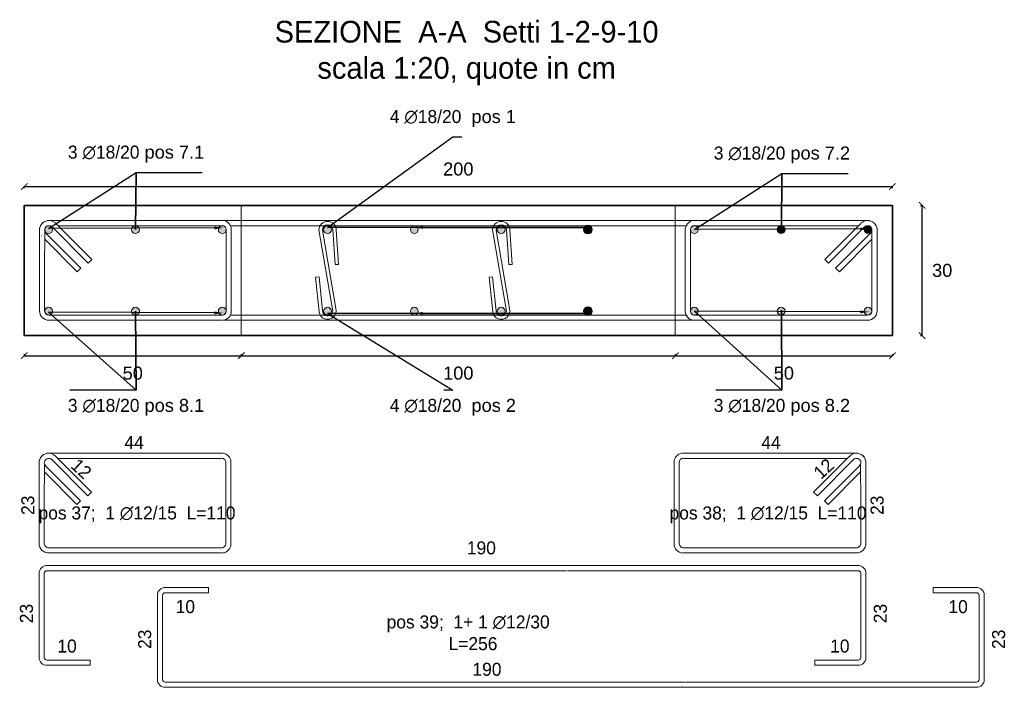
# Model space of a CAD drawing. Header units: millimetres. Extents: x 1415 to 3549, y 2194 to 4677.
# Drawn here: x 1699.213 to 1701.484, y 2313.59 to 2315.129 of the extents above; entities that cross this region are included whole.
import ezdxf
from ezdxf import colors
from ezdxf.entities.mleader import LeaderData, LeaderLine
from ezdxf.math import Vec2, Vec3

# ---------------------------------------------------------------- set-up
doc = ezdxf.new("R2010")
doc.units = ezdxf.units.MM
doc.linetypes.add('ACAD_ISO02W100', pattern=[15, 12, -3])
doc.layers.get('0').update_dxf_attribs({"plot": 0})
for name, color, linetype, lineweight in [('Layer3', 7, 'Continuous', 15), ('Layer4', 7, 'Continuous', 15), ('quote', 252, 'Continuous', 5), ('Setti', 5, 'Continuous', 30), ('staffe', 10, 'Continuous', 9)]:
    doc.layers.add(name, color=color, linetype=linetype, lineweight=lineweight)
doc.styles.add('per i setti', font='ARIALN.TTF')
doc.styles.get("Standard").update_dxf_attribs({"font": 'arial.ttf'})
doc.dimstyles.new('quote c.a 1 sezione setti', dxfattribs={"dimtxt": 0.03, "dimasz": 0.015, "dimexe": 0.0005, "dimexo": 0.0015, "dimgap": 0.025, "dimtad": 2, "dimtih": 1, "dimtoh": 1, "dimdec": 0, "dimlfac": 100, "dimzin": 0, "dimdsep": 46, "dimtxsty": 'Standard', "dimblk": 'ARCHTICK', "dimcen": 0, "dimclre": 252, "dimadec": 0, "dimazin": 2, "dimtfac": 1, "dimtdec": 0, "dimtofl": 0, "dimtmove": 0, "dimatfit": 3, "dimfxl": 0.0035, "dimfxlon": 1, "dimtolj": 1, "dimtzin": 0, "dimarcsym": 0})

# ---------------------------------------------------------------- blocks, each defined once
blk = doc.blocks.new('*U428')
at = {"layer": 'Layer3'}
blk.add_circle((0, 0), 0.009, dxfattribs=at)
blk = doc.blocks.new('*U407')
at = {"layer": 'Layer4', "color": 0, "linetype": 'ByBlock', "lineweight": -2, "transparency": 16777216}
for p in [(0, 0), (0.2, 0), (0.4, 0), (0, -0.188), (0.2, -0.188), (0.4, -0.188)]:
    blk.add_blockref('*U428', p, dxfattribs=at)
blk = doc.blocks.new('_ArchTick')
at = {"color": 0, "linetype": 'ByBlock', "const_width": 0.15}
blk.add_lwpolyline([(-0.5, -0.5), (0.5, 0.5)], dxfattribs=at)
blk = doc.blocks.new('*D433')
at = {"layer": 'Defpoints', "color": 0, "transparency": 16777216}
for p in [(1701.2238, 2314.7014), (1701.2922, 2314.7014), (1701.2238, 2314.4014)]:
    blk.add_point(p, dxfattribs=at)
at = {"layer": 'quote', "color": 252, "lineweight": -2, "transparency": 16777216}
for p, q in [((1701.2887, 2314.7014), (1701.2927, 2314.7014)), ((1701.2887, 2314.4014), (1701.2927, 2314.4014))]:
    blk.add_line(p, q, dxfattribs=at)
at = {"layer": 'quote', "color": 0, "linetype": 'Continuous', "lineweight": -2, "transparency": 16777216}
blk.add_line((1701.2922, 2314.4014), (1701.2922, 2314.7014), dxfattribs=at)
at = {"layer": 'quote', "color": 0, "lineweight": -2, "transparency": 16777216, "xscale": 0.015, "yscale": 0.015, "zscale": 0.015}
for p, rotation in [((1701.2922, 2314.7014), 90), ((1701.2922, 2314.4014), 270)]:
    blk.add_blockref('_ArchTick', p, dxfattribs=dict(at, rotation=rotation))
at = {"layer": 'quote', "color": 0, "transparency": 16777216, "insert": (1701.3386, 2314.5514), "char_height": 0.03, "attachment_point": 5}
blk.add_mtext('\\A1;30', dxfattribs=at)
blk = doc.blocks.new('*D434')
at = {"layer": 'Defpoints', "color": 0, "transparency": 16777216}
for p in [(1701.2238, 2314.7446), (1699.2238, 2314.7014), (1701.2238, 2314.7014)]:
    blk.add_point(p, dxfattribs=at)
at = {"layer": 'quote', "color": 252, "lineweight": -2, "transparency": 16777216}
for p, q in [((1699.2238, 2314.7411), (1699.2238, 2314.7451)), ((1701.2238, 2314.7411), (1701.2238, 2314.7451))]:
    blk.add_line(p, q, dxfattribs=at)
at = {"layer": 'quote', "color": 0, "linetype": 'Continuous', "lineweight": -2, "transparency": 16777216}
blk.add_line((1699.2238, 2314.7446), (1701.2238, 2314.7446), dxfattribs=at)
at = {"layer": 'quote', "color": 0, "lineweight": -2, "transparency": 16777216, "xscale": 0.015, "yscale": 0.015, "zscale": 0.015, "rotation": 180}
blk.add_blockref('_ArchTick', (1699.2238, 2314.7446), dxfattribs=at)
at = {"layer": 'quote', "color": 0, "lineweight": -2, "transparency": 16777216, "xscale": 0.015, "yscale": 0.015, "zscale": 0.015}
blk.add_blockref('_ArchTick', (1701.2238, 2314.7446), dxfattribs=at)
at = {"layer": 'quote', "color": 0, "transparency": 16777216, "insert": (1700.2238, 2314.7849), "char_height": 0.03, "attachment_point": 5}
blk.add_mtext('\\A1;200', dxfattribs=at)
blk = doc.blocks.new('*D435')
at = {"layer": 'Defpoints', "color": 0, "transparency": 16777216}
for p in [(1699.2238, 2314.4014), (1699.7238, 2314.4014), (1699.7238, 2314.3548)]:
    blk.add_point(p, dxfattribs=at)
at = {"layer": 'quote', "color": 252, "lineweight": -2, "transparency": 16777216}
for p, q in [((1699.2238, 2314.3583), (1699.2238, 2314.3543)), ((1699.7238, 2314.3583), (1699.7238, 2314.3543))]:
    blk.add_line(p, q, dxfattribs=at)
at = {"layer": 'quote', "color": 0, "linetype": 'Continuous', "lineweight": -2, "transparency": 16777216}
blk.add_line((1699.2238, 2314.3548), (1699.7238, 2314.3548), dxfattribs=at)
at = {"layer": 'quote', "color": 0, "lineweight": -2, "transparency": 16777216, "xscale": 0.015, "yscale": 0.015, "zscale": 0.015, "rotation": 180}
blk.add_blockref('_ArchTick', (1699.2238, 2314.3548), dxfattribs=at)
at = {"layer": 'quote', "color": 0, "lineweight": -2, "transparency": 16777216, "xscale": 0.015, "yscale": 0.015, "zscale": 0.015}
blk.add_blockref('_ArchTick', (1699.7238, 2314.3548), dxfattribs=at)
at = {"layer": 'quote', "color": 0, "transparency": 16777216, "insert": (1699.4738, 2314.3145), "char_height": 0.03, "attachment_point": 5}
blk.add_mtext('\\A1;50', dxfattribs=at)
blk = doc.blocks.new('*D436')
at = {"layer": 'Defpoints', "color": 0, "transparency": 16777216}
for p in [(1699.7238, 2314.4014), (1700.7238, 2314.4014), (1700.7238, 2314.3548)]:
    blk.add_point(p, dxfattribs=at)
at = {"layer": 'quote', "color": 252, "lineweight": -2, "transparency": 16777216}
for p, q in [((1699.7238, 2314.3583), (1699.7238, 2314.3543)), ((1700.7238, 2314.3583), (1700.7238, 2314.3543))]:
    blk.add_line(p, q, dxfattribs=at)
at = {"layer": 'quote', "color": 0, "linetype": 'Continuous', "lineweight": -2, "transparency": 16777216}
blk.add_line((1699.7238, 2314.3548), (1700.7238, 2314.3548), dxfattribs=at)
at = {"layer": 'quote', "color": 0, "lineweight": -2, "transparency": 16777216, "xscale": 0.015, "yscale": 0.015, "zscale": 0.015, "rotation": 180}
blk.add_blockref('_ArchTick', (1699.7238, 2314.3548), dxfattribs=at)
at = {"layer": 'quote', "color": 0, "lineweight": -2, "transparency": 16777216, "xscale": 0.015, "yscale": 0.015, "zscale": 0.015}
blk.add_blockref('_ArchTick', (1700.7238, 2314.3548), dxfattribs=at)
at = {"layer": 'quote', "color": 0, "transparency": 16777216, "insert": (1700.2238, 2314.3145), "char_height": 0.03, "attachment_point": 5}
blk.add_mtext('\\A1;100', dxfattribs=at)
blk = doc.blocks.new('*U429')
at = {"layer": 'Layer3'}
blk.add_circle((0, 0), 0.009, dxfattribs=at)
blk = doc.blocks.new('*U427')
at = {"layer": 'Layer4', "color": 0, "linetype": 'ByBlock', "lineweight": -2, "transparency": 16777216}
for p in [(0, 0), (0.2, 0), (0.4, 0), (0, -0.188), (0.2, -0.188), (0.4, -0.188)]:
    blk.add_blockref('*U429', p, dxfattribs=at)
blk = doc.blocks.new('*U442')
at = {"layer": 'Layer3'}
blk.add_circle((0, 0), 0.009, dxfattribs=at)
blk = doc.blocks.new('*U440')
at = {"layer": 'Layer3'}
blk.add_circle((0, 0), 0.01, dxfattribs=at)
blk = doc.blocks.new('*U441')
at = {"layer": 'Layer4', "color": 0, "linetype": 'ByBlock', "lineweight": -2, "transparency": 16777216}
for name, p in [('*U442', (0, 0)), ('*U442', (0.2, 0)), ('*U442', (0.4, 0)), ('*U440', (0.6, 0)), ('*U442', (0, -0.188)), ('*U442', (0.2, -0.188)), ('*U442', (0.4, -0.188)), ('*U440', (0.6, -0.188))]:
    blk.add_blockref(name, p, dxfattribs=at)
blk = doc.blocks.new('*D443')
at = {"layer": 'Defpoints', "color": 0, "transparency": 16777216}
for p in [(1700.7238, 2314.4014), (1701.2238, 2314.4014), (1701.2238, 2314.3548)]:
    blk.add_point(p, dxfattribs=at)
at = {"layer": 'quote', "color": 252, "lineweight": -2, "transparency": 16777216}
for p, q in [((1700.7238, 2314.3583), (1700.7238, 2314.3543)), ((1701.2238, 2314.3583), (1701.2238, 2314.3543))]:
    blk.add_line(p, q, dxfattribs=at)
at = {"layer": 'quote', "color": 0, "linetype": 'Continuous', "lineweight": -2, "transparency": 16777216}
blk.add_line((1700.7238, 2314.3548), (1701.2238, 2314.3548), dxfattribs=at)
at = {"layer": 'quote', "color": 0, "lineweight": -2, "transparency": 16777216, "xscale": 0.015, "yscale": 0.015, "zscale": 0.015, "rotation": 180}
blk.add_blockref('_ArchTick', (1700.7238, 2314.3548), dxfattribs=at)
at = {"layer": 'quote', "color": 0, "lineweight": -2, "transparency": 16777216, "xscale": 0.015, "yscale": 0.015, "zscale": 0.015}
blk.add_blockref('_ArchTick', (1701.2238, 2314.3548), dxfattribs=at)
at = {"layer": 'quote', "color": 0, "transparency": 16777216, "insert": (1700.9738, 2314.3145), "char_height": 0.03, "attachment_point": 5}
blk.add_mtext('\\A1;50', dxfattribs=at)

msp = doc.modelspace()

# ---------------------------------------------------------------- hatches: boundary and pattern name
at = {"layer": 'Layer3', "transparency": 33554687}
h = msp.add_hatch(color=256, dxfattribs=at)
h.dxf.hatch_style = 1
h.paths.add_polyline_path([(1699.2807, 2314.6545, 0.329286), (1699.2712, 2314.6473, 0.050188), (1699.271, 2314.6455, 1), (1699.289, 2314.6455, 0.392203)])
h.paths.add_polyline_path([(1699.489, 2314.6455, 1), (1699.471, 2314.6455, 1)])
h.paths.add_polyline_path([(1699.671, 2314.6455, 0.902462), (1699.6888, 2314.6437), (1699.6888, 2314.6464, 0.446921), (1699.6779, 2314.6544, 0.35213)])
h.paths.add_polyline_path([(1699.289, 2314.4575, 1), (1699.271, 2314.4575, 0.057401), (1699.2712, 2314.4554, 0.29984), (1699.2798, 2314.4485, 0.420826)])
h.paths.add_polyline_path([(1699.471, 2314.4575, 1), (1699.489, 2314.4575, 1)])
h.paths.add_polyline_path([(1699.6888, 2314.4564), (1699.6888, 2314.4593, 0.902462), (1699.671, 2314.4575, 0.66181), (1699.6862, 2314.451, 0.17365)])
h = msp.add_hatch(color=256, dxfattribs=at)
h.dxf.hatch_style = 1
h.paths.add_polyline_path([(1699.9233, 2314.6544, 0.329286), (1699.9138, 2314.6472, 0.050188), (1699.9136, 2314.6454, 1), (1699.9316, 2314.6454, 0.392203)])
h.paths.add_polyline_path([(1700.1316, 2314.6454, 1), (1700.1136, 2314.6454, 1)])
h.paths.add_polyline_path([(1700.3136, 2314.6454, 0.902462), (1700.3314, 2314.6436), (1700.3314, 2314.6464, 0.446921), (1700.3205, 2314.6544, 0.35213)])
h.paths.add_polyline_path([(1699.9316, 2314.4574, 1), (1699.9136, 2314.4574, 0.057401), (1699.9139, 2314.4554, 0.29984), (1699.9224, 2314.4484, 0.420826)])
h.paths.add_polyline_path([(1700.1136, 2314.4574, 1), (1700.1316, 2314.4574, 1)])
h.paths.add_polyline_path([(1700.3314, 2314.4564), (1700.3314, 2314.4593, 0.902462), (1700.3136, 2314.4574, 0.66181), (1700.3289, 2314.451, 0.17365)])
h = msp.add_hatch(color=256, dxfattribs=at)
h.dxf.hatch_style = 1
h.paths.add_polyline_path([(1700.7766, 2314.6455, 0.605878), (1700.7625, 2314.6529, 0.21262), (1700.7588, 2314.6464), (1700.7588, 2314.6437, 0.902462)])
h.paths.add_polyline_path([(1700.9688, 2314.6544, 0.007502), (1700.9685, 2314.6544), (1700.9667, 2314.6544, 0.384527), (1700.9586, 2314.6455, 0.453551), (1700.9688, 2314.6366)])
h = msp.add_hatch(color=256, dxfattribs=at)
h.dxf.hatch_style = 1
h.paths.add_polyline_path([(1701.1766, 2314.6455, 0.050188), (1701.1764, 2314.6473, 0.329286), (1701.1669, 2314.6545, 0.392203), (1701.1586, 2314.6455, 1)])
h = msp.add_hatch(color=256, dxfattribs=at)
h.dxf.hatch_style = 1
h.paths.add_polyline_path([(1700.7586, 2314.4575, -1), (1700.7766, 2314.4575, -0.414214), (1700.7676, 2314.4485), (1700.9676, 2314.4485, -0.414179), (1700.9586, 2314.4575, -1), (1700.9766, 2314.4575, -0.414214), (1700.9676, 2314.4485), (1700.7668, 2314.4484, -0.359191), (1700.7588, 2314.4564, -0.02958)])
h = msp.add_hatch(color=256, dxfattribs=at)
h.dxf.hatch_style = 1
h.paths.add_polyline_path([(1700.9766, 2314.4575, 1), (1700.9586, 2314.4575, 1)])
h.paths.add_polyline_path([(1701.1764, 2314.4554, 0.057401), (1701.1766, 2314.4575, 1), (1701.1586, 2314.4575, 0.420826), (1701.1678, 2314.4485, 0.29984)])
at = {"layer": 'Layer4', "transparency": 33554687}
h = msp.add_hatch(color=0, dxfattribs=at)
h.dxf.hatch_style = 1
h.paths.add_polyline_path([(1700.5326, 2314.6454, 0.287469), (1700.527, 2314.6544), (1700.5183, 2314.6544, 0.287469), (1700.5126, 2314.6454, 1)])
h = msp.add_hatch(color=0, dxfattribs=at)
h.dxf.hatch_style = 1
h.paths.add_polyline_path([(1700.9685, 2314.6544), (1700.9667, 2314.6544, 0.384527), (1700.9586, 2314.6455, 1), (1700.9766, 2314.6455, 0.384527)])
h = msp.add_hatch(color=0, dxfattribs=at)
h.dxf.hatch_style = 1
h.paths.add_polyline_path([(1700.5183, 2314.4484), (1700.527, 2314.4484, 0.287515), (1700.5326, 2314.4574, 1), (1700.5126, 2314.4574, 0.287515)])

# ---------------------------------------------------------------- linework, layer by layer
at = {"layer": 'Layer3'}
msp.add_lwpolyline([(1700.7238, 2314.7014), (1700.7238, 2314.7014), (1700.7238, 2314.4014)], dxfattribs=at)
at = {"layer": 'Layer4', "linetype": 'ACAD_ISO02W100', "ltscale": 0.2}
for points in [[(1699.7238, 2314.4014), (1699.7238, 2314.4014), (1699.7238, 2314.7014)], [(1700.7238, 2314.4014), (1700.7238, 2314.4014), (1700.7238, 2314.7014)]]:
    msp.add_lwpolyline(points, dxfattribs=at)
at = {"layer": 'Setti'}
for points in [[(1700.7238, 2314.7014), (1700.4738, 2314.7014), (1699.2238, 2314.7014), (1699.2238, 2314.5514), (1699.2238, 2314.4014), (1700.4738, 2314.4014), (1700.7238, 2314.4014)], [(1700.7238, 2314.4014), (1701.2238, 2314.4014), (1701.2238, 2314.5514), (1701.2238, 2314.7014), (1700.7238, 2314.7014)], [(1700.9345, 2314.7014), (1700.7826, 2314.7014)]]:
    msp.add_lwpolyline(points, dxfattribs=at)
at = {"layer": 'staffe'}
for p, q in [((1699.6818, 2314.6664), (1699.2819, 2314.6664)), ((1700.0809, 2314.6664), (1699.2819, 2314.6664)), ((1700.7658, 2314.6664), (1701.1657, 2314.6664)), ((1699.2588, 2314.6457), (1699.2588, 2314.5514)), ((1699.2588, 2314.6444), (1699.2588, 2314.5514)), ((1699.2711, 2314.6417), (1699.2708, 2314.5514)), ((1699.6779, 2314.6544), (1699.3017, 2314.6544)), ((1699.6888, 2314.6464), (1699.6888, 2314.5514)), ((1699.7008, 2314.6464), (1699.7008, 2314.5514)), ((1700.7468, 2314.6464), (1700.7468, 2314.5514)), ((1700.7588, 2314.6464), (1700.7588, 2314.5514)), ((1700.7698, 2314.6544), (1701.1459, 2314.6544)), ((1701.1765, 2314.6417), (1701.1768, 2314.5514)), ((1701.1888, 2314.6457), (1701.1888, 2314.5514)), ((1701.1888, 2314.6444), (1701.1888, 2314.5514)), ((1699.2588, 2314.5514), (1699.2588, 2314.4584)), ((1699.2708, 2314.5514), (1699.2708, 2314.4578)), ((1699.6888, 2314.5514), (1699.6888, 2314.4564)), ((1699.7008, 2314.5514), (1699.7008, 2314.4564)), ((1700.7468, 2314.5514), (1700.7468, 2314.4564)), ((1700.7588, 2314.5514), (1700.7588, 2314.4564)), ((1701.1768, 2314.5514), (1701.1768, 2314.4578)), ((1701.1888, 2314.5514), (1701.1888, 2314.4584)), ((1699.2808, 2314.4484), (1699.6808, 2314.4484)), ((1699.2808, 2314.4364), (1699.6808, 2314.4365)), ((1701.1668, 2314.4484), (1700.7668, 2314.4484)), ((1701.1668, 2314.4364), (1700.7668, 2314.4365)), ((1699.681, 2314.1301), (1699.2811, 2314.1301)), ((1700.74, 2314.1301), (1701.14, 2314.1301)), ((1699.258, 2314.1094), (1699.258, 2314.0151)), ((1699.258, 2314.1081), (1699.258, 2314.0151)), ((1699.2703, 2314.1054), (1699.27, 2314.0151)), ((1699.677, 2314.1181), (1699.3009, 2314.1181)), ((1699.688, 2314.1101), (1699.688, 2314.0151)), ((1699.7, 2314.1101), (1699.7, 2314.0151)), ((1700.721, 2314.1101), (1700.721, 2314.0151)), ((1700.733, 2314.1101), (1700.733, 2314.0151)), ((1700.744, 2314.1181), (1701.1202, 2314.1181)), ((1701.1507, 2314.1054), (1701.151, 2314.0151)), ((1701.163, 2314.1094), (1701.163, 2314.0151)), ((1701.163, 2314.1081), (1701.163, 2314.0151)), ((1699.258, 2314.0151), (1699.258, 2313.9221)), ((1699.27, 2314.0151), (1699.27, 2313.9215)), ((1699.688, 2314.0151), (1699.688, 2313.9201)), ((1699.7, 2314.0151), (1699.7, 2313.9201)), ((1700.721, 2314.0151), (1700.721, 2313.9201)), ((1700.733, 2314.0151), (1700.733, 2313.9201)), ((1701.151, 2314.0151), (1701.151, 2313.9215)), ((1701.163, 2314.0151), (1701.163, 2313.9221)), ((1699.28, 2313.9121), (1699.68, 2313.9121)), ((1699.28, 2313.9001), (1699.68, 2313.9002)), ((1701.1411, 2313.9121), (1700.7411, 2313.9121)), ((1701.1411, 2313.9001), (1700.7411, 2313.9002)), ((1700.473, 2313.8712), (1700.474, 2313.8712)), ((1700.474, 2313.8712), (1700.4751, 2313.8712)), ((1701.1652, 2313.8532), (1701.1652, 2313.8532)), ((1701.4377, 2313.6085), (1701.4377, 2313.6085)), ((1700.7455, 2313.5905), (1700.7466, 2313.5905)), ((1700.7466, 2313.5905), (1700.7476, 2313.5905))]:
    msp.add_line(p, q, dxfattribs=at)
for points in [[(1699.6818, 2314.6664), (1700.7238, 2314.6664)], [(1700.7238, 2314.6664), (1700.7658, 2314.6664)], [(1699.2879, 2314.6515), (1699.3709, 2314.5681), (1699.3794, 2314.5766)], [(1699.2979, 2314.6582), (1699.3793, 2314.5766)], [(1699.6984, 2314.6544), (1700.7238, 2314.6544)], [(1700.7238, 2314.6544), (1700.7514, 2314.6544)], [(1701.0615, 2314.6544), (1701.0961, 2314.6544)], [(1701.1497, 2314.6582), (1701.0683, 2314.5766)], [(1701.1597, 2314.6515), (1701.0768, 2314.5681), (1701.0683, 2314.5766)], [(1699.263, 2314.6315), (1699.2633, 2314.6312)], [(1699.2711, 2314.6233), (1699.3459, 2314.5481), (1699.3544, 2314.5566)], [(1699.273, 2314.6382), (1699.3544, 2314.5566)], [(1701.1746, 2314.6382), (1701.0932, 2314.5566)], [(1701.1765, 2314.6233), (1701.1017, 2314.5481), (1701.0932, 2314.5566)], [(1699.6818, 2314.4364), (1700.7238, 2314.4364)], [(1699.6989, 2314.4484), (1700.7238, 2314.4484)], [(1700.7238, 2314.4484), (1700.7514, 2314.4484)], [(1700.7238, 2314.4364), (1700.7658, 2314.4364)], [(1701.0618, 2314.4484), (1701.096, 2314.4484)], [(1699.2971, 2314.1219), (1699.3785, 2314.0403)], [(1701.1239, 2314.1219), (1701.0425, 2314.0403)], [(1699.2722, 2314.1019), (1699.3536, 2314.0203)], [(1699.2871, 2314.1152), (1699.37, 2314.0318), (1699.3785, 2314.0403)], [(1701.134, 2314.1152), (1701.051, 2314.0318), (1701.0425, 2314.0403)], [(1701.1489, 2314.1019), (1701.0674, 2314.0203)], [(1699.2702, 2314.087), (1699.3451, 2314.0118), (1699.3536, 2314.0202)], [(1701.1508, 2314.087), (1701.0759, 2314.0118), (1701.0674, 2314.0202)], [(1700.4751, 2313.8712), (1700.9066, 2313.8712)], [(1700.4751, 2313.8592), (1700.9066, 2313.8592)], [(1700.7476, 2313.6025), (1701.1792, 2313.6025)], [(1700.7476, 2313.5905), (1701.1792, 2313.5905)]]:
    msp.add_lwpolyline(points, dxfattribs=at)
for points in [[(1699.9418, 2314.4639, -1.077253), (1699.903, 2314.456), (1699.8949, 2314.5356), (1699.9029, 2314.5364), (1699.9108, 2314.4584, 1.13956), (1699.9341, 2314.4618), (1699.9027, 2314.6446, -0.995345), (1699.9426, 2314.6446), (1699.948, 2314.5653), (1699.94, 2314.5647), (1699.9346, 2314.6446, 0.995345), (1699.9107, 2314.6445), (1699.9418, 2314.4638)], [(1700.3418, 2314.4639, -1.077253), (1700.303, 2314.456), (1700.2949, 2314.5356), (1700.3029, 2314.5364), (1700.3108, 2314.4584, 1.13956), (1700.3341, 2314.4618), (1700.3027, 2314.6446, -0.995345), (1700.3426, 2314.6446), (1700.348, 2314.5653), (1700.34, 2314.5647), (1700.3346, 2314.6446, 0.995345), (1700.3107, 2314.6445), (1700.3418, 2314.4638)], [(1699.2762, 2313.8712, 0.417583), (1699.258, 2313.8532), (1699.258, 2313.8532, -0.417537), (1699.2762, 2313.8712), (1700.473, 2313.8712)], [(1700.892, 2313.8712), (1701.1448, 2313.8712, -0.417583), (1701.163, 2313.8532), (1701.163, 2313.7562), (1701.163, 2313.6592, -0.417583), (1701.1448, 2313.6412), (1701.045, 2313.6412), (1701.045, 2313.6532)], [(1699.258, 2313.8532), (1699.258, 2313.7562), (1699.258, 2313.6592, 0.417583), (1699.2762, 2313.6412), (1699.376, 2313.6412), (1699.376, 2313.6532)], [(1699.27, 2313.8532, -0.419966), (1699.2761, 2313.8592), (1700.473, 2313.8592)], [(1699.27, 2313.8532), (1699.27, 2313.7562), (1699.27, 2313.6592, 0.420055), (1699.2761, 2313.6532), (1699.376, 2313.6532)], [(1700.892, 2313.8592), (1701.1449, 2313.8592, -0.420055), (1701.1511, 2313.8532), (1701.1511, 2313.7562), (1701.1511, 2313.6592, -0.420055), (1701.1449, 2313.6532), (1701.045, 2313.6532)], [(1699.5305, 2313.6085), (1699.5305, 2313.7055), (1699.5305, 2313.8025, -0.417583), (1699.5487, 2313.8205), (1699.6485, 2313.8205), (1699.6485, 2313.8085)], [(1699.5425, 2313.6085), (1699.5425, 2313.7055), (1699.5425, 2313.8025, -0.420055), (1699.5487, 2313.8085), (1699.6485, 2313.8085)], [(1701.1646, 2313.5905), (1701.4174, 2313.5905, 0.417583), (1701.4356, 2313.6085), (1701.4356, 2313.7055), (1701.4356, 2313.8025, 0.417583), (1701.4174, 2313.8205), (1701.3176, 2313.8205), (1701.3176, 2313.8085)], [(1701.1646, 2313.6025), (1701.4175, 2313.6025, 0.420055), (1701.4236, 2313.6085), (1701.4236, 2313.7055), (1701.4236, 2313.8025, 0.420055), (1701.4175, 2313.8085), (1701.3176, 2313.8085)], [(1699.5487, 2313.5905, -0.417583), (1699.5305, 2313.6085), (1699.5305, 2313.6085, 0.417537), (1699.5487, 2313.5905), (1700.7455, 2313.5905)], [(1699.5425, 2313.6085, 0.419966), (1699.5487, 2313.6025), (1700.7455, 2313.6025)]]:
    msp.add_lwpolyline(points, format="xyb", dxfattribs=at)
for centre, radius, start, end in [((1699.2809, 2314.6443), 0.0221, 87.462, 176.4146), ((1699.2808, 2314.6444), 0.022, 38.8149, 180), ((1699.6798, 2314.6456), 0.0211, 2.3542, 82.0596), ((1700.7679, 2314.6456), 0.0211, 97.9404, 177.6458), ((1701.1668, 2314.6444), 0.022, 0, 141.1851), ((1701.1667, 2314.6443), 0.0221, 3.5854, 92.538), ((1699.2808, 2314.6444), 0.01, 44.7158, 232.1403), ((1699.6798, 2314.6455), 0.0091, 5.6936, 102.0171), ((1700.7679, 2314.6455), 0.0091, 77.9829, 174.3064), ((1701.1668, 2314.6444), 0.01, 307.8597, 135.2842), ((1699.2808, 2314.4585), 0.01, 174.74, 270), ((1701.1668, 2314.4585), 0.01, 270, 5.26), ((1699.2809, 2314.4585), 0.022, 180.1278, 269.8195), ((1699.68, 2314.4573), 0.0089, 275.412, 354.4433), ((1699.68, 2314.4573), 0.0209, 275.3655, 357.7559), ((1700.7676, 2314.4573), 0.0209, 182.2441, 264.6345), ((1700.7677, 2314.4573), 0.0089, 185.5567, 264.588), ((1701.1668, 2314.4585), 0.022, 270.1805, 359.8722), ((1699.2801, 2314.108), 0.0221, 87.462, 176.4146), ((1699.28, 2314.1081), 0.022, 38.8149, 180), ((1699.6789, 2314.1093), 0.0211, 2.3542, 82.0596), ((1700.7421, 2314.1093), 0.0211, 97.9404, 177.6458), ((1701.1411, 2314.1081), 0.022, 0, 141.1851), ((1701.1409, 2314.108), 0.0221, 3.5854, 92.538), ((1699.28, 2314.1081), 0.01, 44.7158, 232.1403), ((1699.6789, 2314.1092), 0.0091, 5.6936, 102.0171), ((1700.7421, 2314.1092), 0.0091, 77.9829, 174.3064), ((1701.1411, 2314.1081), 0.01, 307.8597, 135.2842), ((1699.28, 2313.9222), 0.022, 180.1278, 269.8195), ((1699.28, 2313.9221), 0.01, 174.74, 270), ((1699.6791, 2313.921), 0.0089, 275.412, 354.4433), ((1699.6791, 2313.9209), 0.0209, 275.3655, 357.7559), ((1700.7419, 2313.9209), 0.0209, 182.2441, 264.6345), ((1700.7419, 2313.921), 0.0089, 185.5567, 264.588), ((1701.1411, 2313.9221), 0.01, 270, 5.26), ((1701.141, 2313.9222), 0.022, 270.1805, 359.8722)]:
    msp.add_arc(centre, radius, start, end, dxfattribs=at)

# ---------------------------------------------------------------- block references
at = {"layer": 'Layer4'}
for name, p in [('*U407', (1699.28, 2314.6455)), ('*U441', (1699.9226, 2314.6454))]:
    msp.add_blockref(name, p, dxfattribs=at)
at = {"layer": 'Layer4', "xscale": -1}
msp.add_blockref('*U427', (1701.1676, 2314.6455), dxfattribs=at)

# ---------------------------------------------------------------- texts
at = {"layer": 'Layer3', "insert": (1699.4689, 2315.1266), "char_height": 0.05, "attachment_point": 1}
msp.add_mtext_dynamic_manual_height_columns('\\pxqc;{\\fBahnschrift Light|b0|i0|c0|p34;SEZIONE  A-A  Setti 1-2-9-10 \\Pscala 1:20, quote in cm}', width=1.548104, gutter_width=12.5, heights=[0], dxfattribs=at)
at = {"layer": 'quote', "char_height": 0.03, "style": 'per i setti'}
for s, width, heights, insert, attachment_point in [('\\pxqc;{\\fBahnschrift Light|b0|i0|c0|p34;44}', 0.151763, [0], (1699.4009, 2314.1696), 1), ('\\pxqc;{\\fBahnschrift Light|b0|i0|c0|p34;44}', 0.151763, [0], (1701.0201, 2314.1696), 3), ('\\pxqc;{\\fBahnschrift Light|b0|i0|c0|p34;pos 37;  1 ∅12/15  L=110}', 0.431205, [0], (1699.268, 2314.0074), 1), ('\\pxqc;{\\fBahnschrift Light|b0|i0|c0|p34;pos 38;  1 ∅12/15  L=110}', 0.431205, [0], (1701.153, 2314.0074), 3), ('\\pxqc;{\\fBahnschrift Light|b0|i0|c0|p34;190}', 0.151763, [0], (1700.2011, 2313.9269), 1), ('\\pxqc;{\\fBahnschrift Light|b0|i0|c0|p34;10}', 0.944316, [0], (1699.1228, 2313.761), 7), ('\\pxqc;{\\fBahnschrift Light|b0|i0|c0|p34;10}', 0.944316, [0], (1701.8475, 2313.761), 9), ('\\pxqc;{\\fBahnschrift Light|b0|i0|c0|p34;pos 39;  1+ 1 ∅12/30   L=256}', 0.460548, [0], (1700.0274, 2313.7562), 1), ('\\pxqc;{\\fBahnschrift Light|b0|i0|c0|p34;10}', 0.944316, [0], (1698.8503, 2313.7006), 1), ('\\pxqc;{\\fBahnschrift Light|b0|i0|c0|p34;10}', 0.944316, [0], (1701.575, 2313.7006), 3), ('\\pxqc;{\\fBahnschrift Light|b0|i0|c0|p34;190}', 0.151763, [0.0261], (1700.214, 2313.6166), 7)]:
    msp.add_mtext_dynamic_manual_height_columns(s, width=width, gutter_width=12.5, heights=heights, dxfattribs=dict(at, insert=insert, attachment_point=attachment_point))
for s, insert, attachment_point, rotation in [('\\pxqc;{\\fBahnschrift Light|b0|i0|c0|p34;12}', (1699.3283, 2314.1396), 1, 317.3394), ('\\pxqc;{\\fBahnschrift Light|b0|i0|c0|p34;12}', (1701.0927, 2314.1396), 3, 42.6606), ('\\pxqc;{\\fBahnschrift Light|b0|i0|c0|p34;23}', (1699.217, 2313.9595), 1, 90), ('\\pxqc;{\\fBahnschrift Light|b0|i0|c0|p34;23}', (1701.204, 2313.9595), 7, 90), ('\\pxqc;{\\fBahnschrift Light|b0|i0|c0|p34;23}', (1699.2138, 2313.71), 1, 90), ('\\pxqc;{\\fBahnschrift Light|b0|i0|c0|p34;23}', (1701.2115, 2313.71), 7, 90), ('\\pxqc;{\\fBahnschrift Light|b0|i0|c0|p34;23}', (1699.4863, 2313.7517), 3, 90), ('\\pxqc;{\\fBahnschrift Light|b0|i0|c0|p34;23}', (1701.484, 2313.7517), 9, 90)]:
    msp.add_mtext_dynamic_manual_height_columns(s, width=0.101064, gutter_width=12.5, heights=[0], dxfattribs=dict(at, insert=insert, attachment_point=attachment_point, rotation=rotation))

# ---------------------------------------------------------------- dimensions: what is measured, and where the dimension line sits
at = {"layer": 'quote'}
for base, p1, p2, picture, middle in [((1701.2238, 2314.7446), (1699.2238, 2314.7014), (1701.2238, 2314.7014), '*D434', (1700.2238, 2314.7849)), ((1699.7238, 2314.3548), (1699.2238, 2314.4014), (1699.7238, 2314.4014), '*D435', (1699.4738, 2314.3145)), ((1700.7238, 2314.3548), (1699.7238, 2314.4014), (1700.7238, 2314.4014), '*D436', (1700.2238, 2314.3145)), ((1701.2238, 2314.3548), (1700.7238, 2314.4014), (1701.2238, 2314.4014), '*D443', (1700.9738, 2314.3145))]:
    dim = msp.add_linear_dim(base=base, p1=p1, p2=p2, dimstyle='quote c.a 1 sezione setti', dxfattribs=at)
    dim.commit()
    dim.dimension.update_dxf_attribs({"geometry": picture, "text_midpoint": middle})
dim = msp.add_linear_dim(base=(1701.2922, 2314.7014), p1=(1701.2238, 2314.4014), p2=(1701.2238, 2314.7014), angle=90, dimstyle='quote c.a 1 sezione setti', dxfattribs=at)
dim.commit()
dim.dimension.update_dxf_attribs({"geometry": '*D433', "text_midpoint": (1701.3386, 2314.5514)})

# ---------------------------------------------------------------- leaders
ml = msp.add_multileader_mtext('Standard', dxfattribs=at)
ml.set_content('\\A1;{\\fBahnschrift Light|b0|i0|c0|p34;4 ∅18/20} {\\A0; pos 1}', color=256)
ml.set_leader_properties()
ml.build(insert=Vec2(0, 0))
ml.multileader.update_dxf_attribs({"text_attachment_direction": 1, "dogleg_length": 0.1523, "arrow_head_size": 0.02})
ctx = ml.context
ctx.base_point, ctx.char_height, ctx.arrow_head_size, ctx.landing_gap_size, ctx.plane_origin = Vec3(1700.2113, 2314.8592), 0.03, 0.02, 0.02, Vec3(1699.9226, 2314.6504)
ctx.text_align_type = 1
notes = []
notes.append((ctx, [(0, (1, 1, 0), (1700.2113, 2314.8592), (1, 0), 0.021, [(0, [(1700.1226, 2314.6504), (1700.3226, 2314.6504), (1700.5226, 2314.6504), (1699.9226, 2314.6504), (1700.2113, 2314.8592)], 0, [])])]))
ctx.mtext.insert, ctx.mtext.width, ctx.mtext.defined_height, ctx.mtext.alignment, ctx.mtext.flow_direction = Vec3(1700.2113, 2314.9211), 0.504639, 0.0683, 2, 5
ml = msp.add_multileader_mtext('Standard', dxfattribs=at)
ml.set_content('\\A1;{\\fBahnschrift Light|b0|i0|c0|p34;3 ∅18/20} pos 7.1', color=256)
ml.set_leader_properties()
ml.build(insert=Vec2(0, 0))
ml.multileader.update_dxf_attribs({"text_attachment_direction": 1, "dogleg_length": 0.03, "arrow_head_size": 0.02})
ctx = ml.context
ctx.base_point, ctx.char_height, ctx.arrow_head_size, ctx.landing_gap_size, ctx.plane_origin = Vec3(1699.4814, 2314.7772), 0.03, 0.02, 0.02, Vec3(1699.2798, 2314.6479)
ctx.text_align_type = 1
notes.append((ctx, [(0, (1, 1, 0), (1699.4814, 2314.7772), (1, 0), 0.1523, [(1, [(1699.6818, 2314.6494), (1699.2798, 2314.6479), (1699.4814, 2314.7772), (1699.48, 2314.6455)], 0, [])])]))
ctx.mtext.insert, ctx.mtext.alignment, ctx.mtext.flow_direction = Vec3(1699.4814, 2314.8391), 2, 5
ml = msp.add_multileader_mtext('Standard', dxfattribs=at)
ml.set_content('\\A1;{\\fBahnschrift Light|b0|i0|c0|p34;3 ∅18/20} pos 7.2', color=256)
ml.set_leader_properties()
ml.build(insert=Vec2(0, 0))
ml.multileader.update_dxf_attribs({"text_attachment_direction": 1, "dogleg_length": 0.03, "arrow_head_size": 0.02})
ctx = ml.context
ctx.base_point, ctx.char_height, ctx.arrow_head_size, ctx.landing_gap_size, ctx.plane_origin = Vec3(1700.9694, 2314.7751), 0.03, 0.02, 0.02, Vec3(1700.7679, 2314.6455)
ctx.text_align_type = 1
notes.append((ctx, [(0, (1, 1, 0), (1700.9694, 2314.7751), (1, 0), 0.1523, [(1, [(1701.1699, 2314.6471), (1700.7679, 2314.6455), (1700.9694, 2314.7751), (1700.9681, 2314.6431)], 0, [])])]))
ctx.mtext.insert, ctx.mtext.alignment, ctx.mtext.flow_direction = Vec3(1700.9694, 2314.837), 2, 5
ml = msp.add_multileader_mtext('Standard', dxfattribs=at)
ml.set_content('\\A1;{\\fBahnschrift Light|b0|i0|c0|p34;3 ∅18/20} pos 8.2', color=256)
ml.set_leader_properties()
ml.build(insert=Vec2(0, 0))
ml.multileader.update_dxf_attribs({"text_attachment_direction": 1, "dogleg_length": 0.03, "arrow_head_size": 0.02})
ctx = ml.context
ctx.base_point, ctx.char_height, ctx.arrow_head_size, ctx.landing_gap_size, ctx.plane_origin = Vec3(1700.9694, 2314.1934), 0.03, 0.02, 0.02, Vec3(1700.7679, 2314.4573)
ctx.text_align_type = 1
notes.append((ctx, [(0, (1, 1, 0), (1700.9694, 2314.2753), (-1, 0), 0.1523, [(1, [(1701.1699, 2314.4558), (1700.7679, 2314.4573), (1700.9694, 2314.2753), (1700.9681, 2314.4598)], 0, [])])]))
ctx.mtext.insert, ctx.mtext.alignment, ctx.mtext.flow_direction = Vec3(1700.9694, 2314.2553), 2, 5
ml = msp.add_multileader_mtext('Standard', dxfattribs=at)
ml.set_content('\\A1;{\\fBahnschrift Light|b0|i0|c0|p34;3 ∅18/20} pos 8.1', color=256)
ml.set_leader_properties()
ml.build(insert=Vec2(0, 0))
ml.multileader.update_dxf_attribs({"text_attachment_direction": 1, "dogleg_length": 0.03, "arrow_head_size": 0.02})
ctx = ml.context
ctx.base_point, ctx.char_height, ctx.arrow_head_size, ctx.landing_gap_size, ctx.plane_origin = Vec3(1699.4814, 2314.1934), 0.03, 0.02, 0.02, Vec3(1699.2798, 2314.455)
ctx.text_align_type = 1
notes.append((ctx, [(0, (1, 1, 0), (1699.4814, 2314.2753), (-1, 0), 0.1523, [(1, [(1699.6818, 2314.4534), (1699.2798, 2314.455), (1699.4814, 2314.2753), (1699.48, 2314.4574)], 0, [])])]))
ctx.mtext.insert, ctx.mtext.alignment, ctx.mtext.flow_direction = Vec3(1699.4814, 2314.2553), 2, 5
ml = msp.add_multileader_mtext('Standard', dxfattribs=at)
ml.set_content('\\A1;{\\fBahnschrift Light|b0|i0|c0|p34;4 ∅18/20} {\\A0; pos 2}', color=256)
ml.set_leader_properties()
ml.build(insert=Vec2(0, 0))
ml.multileader.update_dxf_attribs({"text_attachment_direction": 1, "dogleg_length": 0.1523, "arrow_head_size": 0.02})
ctx = ml.context
ctx.base_point, ctx.char_height, ctx.arrow_head_size, ctx.landing_gap_size, ctx.plane_origin = Vec3(1700.2113, 2314.1934), 0.03, 0.02, 0.02, Vec3(1699.9226, 2314.4524)
ctx.text_align_type = 1
notes.append((ctx, [(0, (1, 1, 0), (1700.2113, 2314.2753), (-1, 0), 0.021, [(0, [(1700.1226, 2314.4524), (1700.3226, 2314.4524), (1700.5226, 2314.4524), (1699.9226, 2314.4524), (1700.2113, 2314.2753)], 0, [])])]))
ctx.mtext.insert, ctx.mtext.width, ctx.mtext.defined_height, ctx.mtext.alignment, ctx.mtext.flow_direction = Vec3(1700.2113, 2314.2553), 0.504639, 0.0683, 2, 5
for ctx, leaders in notes:
    for number, flags, end, landing, length, lines in leaders:
        leader = LeaderData()
        leader.index, (leader.has_last_leader_line, leader.has_dogleg_vector, leader.attachment_direction) = number, flags
        leader.last_leader_point, leader.dogleg_vector, leader.dogleg_length = Vec3(end), Vec3(landing), length
        for number, points, colour, breaks in lines:
            line = LeaderLine()
            line.index, line.vertices, line.color, line.breaks = number, Vec3.list(points), colors.encode_raw_color(colour), breaks
            leader.lines.append(line)
        ctx.leaders.append(leader)

doc.saveas('drawing.dxf')
